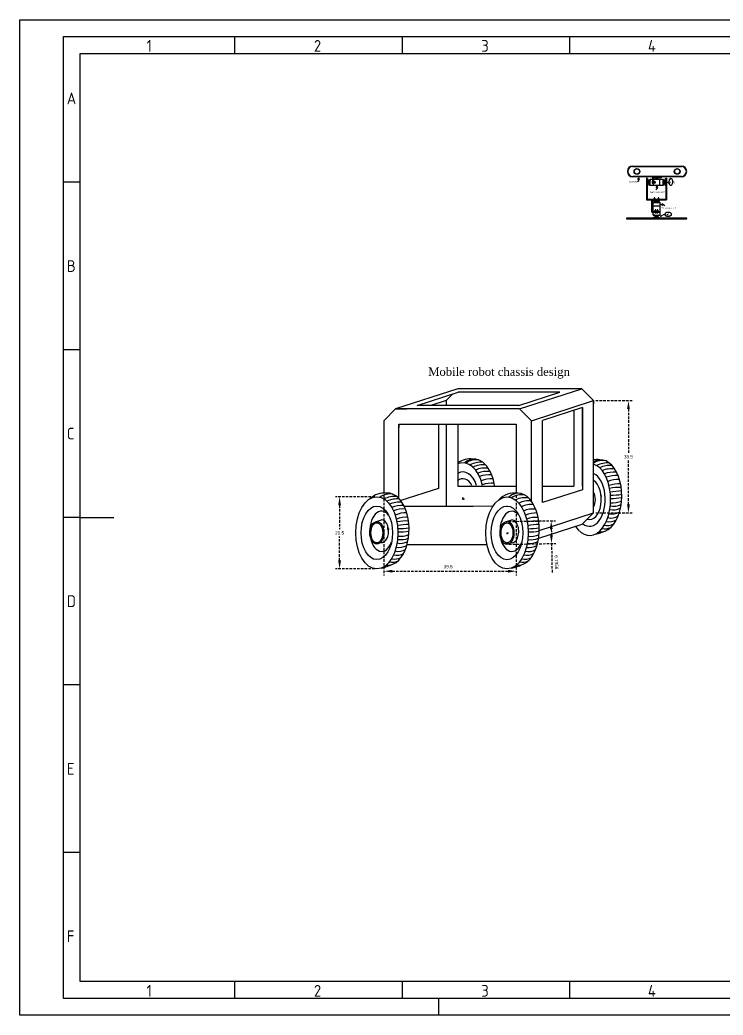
# Model space of a CAD drawing. Header units: millimetres. Extents: x 0 to 420, y 0 to 297.
# Drawn here: x 0 to 209.8, y 0 to 297 of the extents above; entities that cross this region are included whole.
import ezdxf

# ---------------------------------------------------------------- set-up
doc = ezdxf.new("R2010")
doc.units = ezdxf.units.MM
doc.header["$LTSCALE"] = 6
doc.linetypes.add('DASHED', pattern=[0.75, 0.5, -0.25])
doc.linetypes.add('HIDDEN2', pattern=[0.1875, 0.125, -0.0625])
doc.layers.add('035', color=5, linetype='Continuous')
doc.layers.add('07', color=7, linetype='Continuous')
doc.styles.add('ISO Proportional', font='isocp.shx')
doc.styles.add('WD', font='romans.shx')
doc.dimstyles.get("Standard").update_dxf_attribs({"dimtxt": 0.18, "dimasz": 0.18, "dimexe": 0.18, "dimexo": 0.0625, "dimgap": 0.09, "dimtad": 0, "dimtih": 1, "dimtoh": 1, "dimzin": 0, "dimdsep": 46, "dimtxsty": 'WD', "dimcen": 0.09, "dimadec": 0, "dimazin": 0, "dimtfac": 1, "dimtofl": 0, "dimtmove": 2, "dimatfit": 3, "dimfxl": 1, "dimtolj": 1, "dimtzin": 0, "dimarcsym": 0})
pattern_1 = [(0, (0, 0), (0, 6.985), [5.08, -1.905]), (90, (0, 0), (-6.985, 4e-16), [5.08, -1.905])]

# ---------------------------------------------------------------- blocks, each defined once
blk = doc.blocks.new('IEC_border_a3')
at = {"layer": '035'}
for p, q in [((64, 292), (64, 287)), ((114, 292), (114, 287)), ((164, 292), (164, 287)), ((17.97, 248.58), (12.98, 248.58)), ((17.98, 198.54), (13, 198.54)), ((17.98, 148.54), (13, 148.54)), ((17.98, 98.54), (13, 98.54)), ((18, 48.5), (13.02, 48.5)), ((64, 10), (64, 5)), ((114, 10), (114, 5)), ((164, 10), (164, 5)), ((125, 0), (125, 5))]:
    blk.add_line(p, q, dxfattribs=at)
for points in [[(0, 297), (420, 297), (420, 0), (0, 0)], [(18, 287), (410, 287), (410, 10), (18, 10)]]:
    blk.add_lwpolyline(points, close=True, dxfattribs=at)
at = {"layer": '07'}
blk.add_line((18, 148.5), (28, 148.5), dxfattribs=at)
blk.add_lwpolyline([(13, 292), (415, 292), (415, 5), (13, 5)], close=True, dxfattribs=at)
at = {"layer": '035', "style": 'ISO Proportional'}
for s, p in [('1', (37.81, 287.5)), ('2', (87.73, 287.5)), ('3', (137.68, 287.5)), ('4', (187.38, 287.5)), ('A', (13.98, 271.83)), ('B', (14, 221.79)), ('C', (14, 171.79)), ('D', (14, 121.79)), ('E', (14.02, 71.75)), ('F', (14.02, 21.75)), ('1', (37.81, 5.5)), ('2', (87.73, 5.5)), ('3', (137.68, 5.5)), ('4', (187.38, 5.5))]:
    blk.add_text(s, height=3.5, dxfattribs=at).set_placement(p)
blk = doc.blocks.new('*D11')
at = {"color": 0, "linetype": 'HIDDEN2', "lineweight": -2, "transparency": 16777216}
for p, q in [((108.6, 155.16), (108.6, 131.22)), ((148.1, 155.13), (148.1, 131.22)), ((111.1, 132.47), (145.6, 132.47))]:
    blk.add_line(p, q, dxfattribs=at)
at = {"color": 0, "linetype": 'HIDDEN2', "transparency": 16777216}
for points in [[(111.1, 132.88), (111.1, 132.05), (108.6, 132.47)], [(145.6, 132.88), (145.6, 132.05), (148.1, 132.47)]]:
    blk.add_solid(points, dxfattribs=at)
at = {"layer": 'Defpoints', "color": 0, "linetype": 'HIDDEN2', "transparency": 16777216}
for p in [(108.6, 155.79), (148.1, 155.76), (148.1, 132.47)]:
    blk.add_point(p, dxfattribs=at)
at = {"color": 0, "linetype": 'HIDDEN2', "transparency": 16777216, "insert": (127.79, 134.68), "char_height": 2.5, "attachment_point": 5}
blk.add_mtext('\\A1;{\\H0.4x;\\P39.5}', dxfattribs=at)
blk = doc.blocks.new('*D12')
at = {"color": 0, "linetype": 'HIDDEN2', "lineweight": -2, "transparency": 16777216}
for p, q in [((105.86, 154.67), (94.13, 154.67)), ((95.38, 152.17), (95.38, 145.05)), ((95.38, 135.67), (95.38, 142.8)), ((105.86, 133.17), (94.13, 133.17))]:
    blk.add_line(p, q, dxfattribs=at)
at = {"color": 0, "linetype": 'HIDDEN2', "transparency": 16777216}
for points in [[(94.96, 152.17), (95.8, 152.17), (95.38, 154.67)], [(94.96, 135.67), (95.8, 135.67), (95.38, 133.17)]]:
    blk.add_solid(points, dxfattribs=at)
at = {"layer": 'Defpoints', "color": 0, "linetype": 'HIDDEN2', "transparency": 16777216}
for p in [(106.49, 154.67), (95.38, 133.17), (106.49, 133.17)]:
    blk.add_point(p, dxfattribs=at)
at = {"color": 0, "linetype": 'HIDDEN2', "transparency": 16777216, "insert": (95.38, 143.92), "char_height": 2.5, "attachment_point": 5}
blk.add_mtext('\\A1;{\\H0.4x;21.5}', dxfattribs=at)
blk = doc.blocks.new('*D13')
at = {"color": 0, "linetype": 'HIDDEN2', "lineweight": -2, "transparency": 16777216}
for p, q in [((171.81, 183.38), (182.81, 183.38)), ((181.56, 180.88), (181.56, 167.75)), ((181.56, 152.38), (181.56, 165.5)), ((171.81, 149.88), (182.81, 149.88))]:
    blk.add_line(p, q, dxfattribs=at)
at = {"color": 0, "linetype": 'HIDDEN2', "transparency": 16777216}
for points in [[(181.15, 180.88), (181.98, 180.88), (181.56, 183.38)], [(181.15, 152.38), (181.98, 152.38), (181.56, 149.88)]]:
    blk.add_solid(points, dxfattribs=at)
at = {"layer": 'Defpoints', "color": 0, "linetype": 'HIDDEN2', "transparency": 16777216}
for p in [(171.18, 183.38), (181.56, 183.38), (171.18, 149.88)]:
    blk.add_point(p, dxfattribs=at)
at = {"color": 0, "linetype": 'HIDDEN2', "transparency": 16777216, "insert": (181.56, 166.63), "char_height": 2.5, "attachment_point": 5}
blk.add_mtext('\\A1;{\\H0.4x;33.5}', dxfattribs=at)
blk = doc.blocks.new('*D14')
at = {"color": 0, "linetype": 'HIDDEN2', "lineweight": -2, "transparency": 16777216}
for p, q in [((145.83, 147.31), (159.75, 147.54)), ((158.55, 145.02), (158.58, 143.22)), ((145.95, 140.51), (159.87, 140.75)), ((158.62, 140.73), (158.77, 131.98))]:
    blk.add_line(p, q, dxfattribs=at)
at = {"color": 0, "linetype": 'HIDDEN2', "transparency": 16777216}
for points in [[(158.96, 145.03), (158.13, 145.01), (158.5, 147.52)], [(158.99, 143.23), (158.16, 143.22), (158.62, 140.73)]]:
    blk.add_solid(points, dxfattribs=at)
at = {"layer": 'Defpoints', "color": 0, "linetype": 'HIDDEN2', "transparency": 16777216}
for p in [(145.21, 147.3), (145.32, 140.5), (158.62, 140.73)]:
    blk.add_point(p, dxfattribs=at)
at = {"color": 0, "linetype": 'HIDDEN2', "transparency": 16777216, "insert": (160.92, 135.14), "char_height": 2.5, "attachment_point": 5, "rotation": 270.964}
blk.add_mtext('\\A1;{\\H0.4x;\\P6.7958}', dxfattribs=at)

msp = doc.modelspace()

# ---------------------------------------------------------------- hatches: boundary and pattern name
h = msp.add_hatch()
h.set_pattern_fill('ANGLE', color=256)
h.set_pattern_definition(pattern_1)
h.paths.add_polyline_path([(184.63457, 249.8281), (184.38457, 249.3281), (184.63457, 249.3281), (184.88457, 249.3281)])
h.paths.add_polyline_path([(190.10973, 247.40146), (189.85973, 246.90146), (190.10973, 246.90146), (190.35973, 246.90146)])
h.paths.add_polyline_path([(191.84018, 242.09063), (191.34018, 241.84063), (191.84018, 241.59063), (191.84018, 241.84063)])
at = {"true_color": 0x293189}
h = msp.add_hatch(dxfattribs=at)
h.set_pattern_fill('ANGLE', color=177)
h.set_pattern_definition(pattern_1)
h.paths.add_polyline_path([(193.86898, 249.44632), (193.701, 249.37621), (193.79021, 249.33103), (193.87942, 249.28584)])
h.paths.add_polyline_path([(194.89922, 248.63366), (194.79922, 248.63357), (194.69922, 248.63357), (194.78939, 248.46089)])
h.paths.add_polyline_path([(193.67056, 248.24209), (193.63225, 248.03493), (193.7261, 248.06946), (193.81845, 248.10781)])
at = {"true_color": 0x22346e}
h = msp.add_hatch(dxfattribs=at)
h.set_pattern_fill('ANGLE', color=159)
h.set_pattern_definition([(0, (-0.782, -9.66), (0, 6.985), [5.08, -1.905]), (90, (-0.782, -9.66), (-6.985, 4e-16), [5.08, -1.905])])
h.paths.add_polyline_path([(192.77741, 238.64129), (192.61694, 238.63085), (192.68704, 238.46287), (192.73223, 238.55208)])
h.paths.add_polyline_path([(193.60237, 239.55126), (193.4296, 239.66108), (193.42969, 239.56108), (193.42969, 239.46108)])
h.paths.add_polyline_path([(193.82117, 238.43242), (194.02833, 238.39411), (193.9938, 238.48796), (193.95545, 238.58032)])

# ---------------------------------------------------------------- linework, layer by layer
for p, q in [((182.84428, 253.38383), (197.34428, 253.38383)), ((182.84428, 253.28383), (197.34428, 253.28383)), ((197.34428, 250.28383), (182.84428, 250.28383)), ((197.34428, 250.18383), (182.84428, 250.18383)), ((184.38457, 249.3281), (184.63457, 249.8281)), ((184.88457, 249.3281), (184.63457, 249.8281)), ((187.13428, 249.78253), (186.91428, 249.78253)), ((186.91428, 249.78253), (186.91428, 246.11253)), ((187.13428, 248.53253), (187.13428, 249.78253)), ((187.13428, 249.53253), (187.33428, 249.53253)), ((187.13428, 249.53253), (187.13428, 247.53253)), ((187.13428, 249.53253), (187.13428, 247.53253)), ((187.33428, 249.53253), (187.33428, 248.98253)), ((188.00428, 249.48253), (188.84428, 249.48253)), ((188.00428, 249.05753), (188.00428, 249.48253)), ((188.00428, 249.48253), (188.00428, 249.05753)), ((188.84428, 248.27746), (188.84428, 250.09522)), ((188.84428, 250.09522), (191.34428, 250.09522)), ((191.04428, 249.89522), (189.04428, 249.89522)), ((189.04428, 249.89522), (189.04428, 249.48253)), ((189.04428, 247.58253), (189.04428, 249.48253)), ((189.04428, 249.48253), (189.04428, 248.09522)), ((189.04428, 249.48253), (191.79428, 249.48253)), ((189.7567, 249.84522), (189.7567, 249.74522)), ((190.3067, 249.89522), (189.8067, 249.89522)), ((189.8067, 249.69522), (190.0567, 249.69522)), ((190.0567, 249.69522), (190.3067, 249.69522)), ((190.3567, 249.74522), (190.3567, 249.84522)), ((190.84428, 249.48253), (190.84428, 247.58253)), ((191.34428, 249.89522), (191.04428, 249.89522)), ((191.34428, 250.09522), (191.34428, 249.89522)), ((191.94428, 249.33253), (191.79428, 249.48253)), ((191.79428, 249.48253), (191.79428, 247.58253)), ((192.55428, 248.98253), (192.55428, 249.53253)), ((192.55428, 249.53253), (192.75428, 249.53253)), ((192.75428, 249.53253), (192.75428, 249.78253)), ((192.75428, 249.78253), (192.95428, 249.78253)), ((192.75428, 247.53253), (192.75428, 249.53253)), ((192.75428, 247.53253), (192.75428, 249.53253)), ((192.95428, 249.78253), (192.95428, 246.11253)), ((184.28101, 248.74245), (184.63457, 249.09601)), ((184.63457, 249.3281), (184.38457, 249.3281)), ((184.63457, 249.09601), (184.63457, 249.3281)), ((184.63457, 249.3281), (184.88457, 249.3281)), ((186.91428, 248.53253), (186.91428, 243.33253)), ((187.13428, 248.53253), (187.13428, 243.53253)), ((187.33428, 247.53253), (187.13428, 247.53253)), ((187.13428, 247.53253), (187.13428, 246.26253)), ((187.58428, 248.98253), (187.33428, 248.98253)), ((187.33428, 248.08253), (187.58428, 248.08253)), ((187.33428, 248.08253), (187.33428, 247.53253)), ((187.35928, 248.28253), (187.35928, 248.78253)), ((187.35928, 248.78253), (187.77428, 248.78253)), ((187.77428, 248.28253), (187.35928, 248.28253)), ((187.58428, 248.08253), (187.58428, 248.98253)), ((187.77428, 249.16253), (187.77428, 247.90253)), ((187.77428, 249.16253), (187.94428, 249.16253)), ((187.77428, 248.78253), (187.77428, 248.28253)), ((187.77428, 247.90253), (187.94428, 247.90253)), ((187.94428, 249.16253), (187.94428, 247.90253)), ((187.94428, 247.58253), (187.94428, 249.05753)), ((187.94428, 249.05753), (188.00428, 249.05753)), ((191.94428, 247.58253), (187.94428, 247.58253)), ((188.64428, 248.77746), (188.64428, 248.27746)), ((188.79428, 248.82746), (188.69428, 248.82746)), ((188.69428, 248.22746), (188.79428, 248.22746)), ((188.84428, 248.52746), (188.84428, 248.77746)), ((188.84428, 248.09522), (188.84428, 248.38548)), ((189.04428, 248.09522), (188.84428, 248.09522)), ((189.04428, 248.82746), (189.14428, 248.82746)), ((189.19428, 248.62746), (189.04428, 248.62746)), ((189.19428, 248.42746), (189.04428, 248.42746)), ((189.04428, 248.22746), (189.14428, 248.22746)), ((189.19428, 248.77746), (189.19428, 248.27746)), ((189.19428, 248.69253), (189.49428, 248.69253)), ((189.49333, 248.36381), (189.19428, 248.36381)), ((189.2239, 248.36381), (189.24228, 248.69253)), ((189.27779, 248.36381), (189.29628, 248.69253)), ((189.33168, 248.36381), (189.35028, 248.69253)), ((189.38556, 248.36381), (189.40428, 248.69253)), ((189.43945, 248.36381), (189.45828, 248.69253)), ((189.49428, 248.69253), (189.49333, 248.52381)), ((189.49333, 248.52381), (189.49392, 248.62848)), ((189.49333, 248.52381), (189.49333, 248.36381)), ((189.75618, 246.31581), (190.10973, 246.66936)), ((189.85973, 246.90146), (190.10973, 247.40146)), ((190.10973, 246.90146), (189.85973, 246.90146)), ((190.35973, 246.90146), (190.10973, 247.40146)), ((190.10973, 246.66936), (190.10973, 246.90146)), ((190.10973, 246.90146), (190.35973, 246.90146)), ((191.94428, 249.33253), (191.94428, 249.16253)), ((192.11428, 249.16253), (191.94428, 249.16253)), ((191.94428, 247.90253), (191.94428, 247.58253)), ((192.11428, 247.90253), (191.94428, 247.90253)), ((192.11428, 247.90253), (192.11428, 249.16253)), ((192.11428, 248.28253), (192.11428, 248.78253)), ((192.11428, 248.78253), (192.52928, 248.78253)), ((192.52928, 248.28253), (192.11428, 248.28253)), ((192.30428, 248.98253), (192.30428, 248.08253)), ((192.55428, 248.98253), (192.30428, 248.98253)), ((192.30428, 248.08253), (192.55428, 248.08253)), ((192.52928, 248.78253), (192.52928, 248.28253)), ((192.55428, 247.53253), (192.55428, 248.08253)), ((192.75428, 247.53253), (192.55428, 247.53253)), ((192.75428, 248.53253), (192.75428, 243.53253)), ((192.75428, 247.53253), (192.75428, 246.26253)), ((192.95428, 248.53253), (192.95428, 243.33253)), ((189.13428, 243.58253), (189.13428, 243.60253)), ((189.18428, 243.65253), (189.48428, 243.65253)), ((189.43428, 243.93253), (189.23428, 243.93253)), ((189.23428, 243.93253), (189.23428, 243.65253)), ((189.43428, 243.65253), (189.43428, 243.93253)), ((189.53428, 243.60253), (189.53428, 243.58253)), ((190.33428, 243.58253), (190.33428, 243.60253)), ((190.38428, 243.65253), (190.68428, 243.65253)), ((190.63428, 243.93253), (190.43428, 243.93253)), ((190.43428, 243.93253), (190.43428, 243.65253)), ((190.63428, 243.65253), (190.63428, 243.93253)), ((190.73428, 243.60253), (190.73428, 243.58253)), ((192.95428, 246.11253), (192.95428, 246.26253)), ((186.91428, 243.33253), (192.95428, 243.33253)), ((187.13428, 243.53253), (192.75428, 243.53253)), ((188.53428, 239.73253), (188.53428, 243.28253)), ((190.93428, 243.33253), (188.58428, 243.33253)), ((188.73428, 239.73253), (188.73428, 243.13253)), ((188.73428, 243.13253), (190.93428, 243.13253)), ((189.13428, 242.63253), (188.98428, 242.48253)), ((188.98428, 239.73253), (188.98428, 242.48253)), ((188.98428, 242.48253), (190.88428, 242.48253)), ((188.98428, 241.53253), (190.88428, 241.53253)), ((189.13428, 243.06253), (189.13428, 243.08253)), ((189.13428, 242.63253), (189.30428, 242.63253)), ((189.33428, 243.53253), (189.18428, 243.53253)), ((189.18428, 243.53253), (189.48428, 243.53253)), ((189.18428, 243.13253), (189.48428, 243.13253)), ((189.33428, 243.01253), (189.18428, 243.01253)), ((190.56428, 242.80253), (189.30428, 242.80253)), ((189.30428, 242.80253), (189.30428, 242.63253)), ((189.33428, 243.13253), (189.43428, 243.13253)), ((189.93428, 243.13253), (189.33428, 243.13253)), ((189.48428, 243.01253), (189.33428, 243.01253)), ((189.53428, 243.08253), (189.53428, 243.06253)), ((190.18428, 242.80253), (189.68428, 242.80253)), ((189.93428, 243.33253), (189.93428, 242.96094)), ((189.93428, 242.80253), (189.93428, 243.33253)), ((189.93428, 243.13253), (190.53428, 243.13253)), ((190.33428, 243.06253), (190.33428, 243.08253)), ((190.53428, 243.53253), (190.38428, 243.53253)), ((190.38428, 243.53253), (190.68428, 243.53253)), ((190.38428, 243.13253), (190.68428, 243.13253)), ((190.53428, 243.01253), (190.38428, 243.01253)), ((190.53428, 243.13253), (190.63428, 243.13253)), ((190.68428, 243.01253), (190.53428, 243.01253)), ((190.56428, 242.80253), (190.56428, 242.63253)), ((190.56428, 242.63253), (190.88428, 242.63253)), ((190.73428, 243.08253), (190.73428, 243.06253)), ((190.88428, 242.63253), (190.88428, 238.63253)), ((190.93428, 243.13253), (190.93428, 243.33253)), ((191.84018, 242.09063), (191.34018, 241.84063)), ((191.84018, 241.59063), (191.34018, 241.84063)), ((191.84018, 241.84063), (191.84018, 242.09063)), ((192.07228, 241.84063), (191.84018, 241.84063)), ((191.84018, 241.84063), (191.84018, 241.59063)), ((192.42583, 241.48708), (192.07228, 241.84063)), ((189.93428, 237.82253), (180.93428, 237.82253)), ((180.93428, 237.82253), (180.93428, 237.62253)), ((180.93428, 237.62253), (198.93428, 237.62253)), ((188.53428, 239.73253), (188.53428, 239.53253)), ((190.88428, 239.53253), (188.53428, 239.53253)), ((188.98428, 239.73253), (188.73428, 239.73253)), ((188.93428, 237.82253), (188.93428, 238.02253)), ((188.93428, 238.02253), (189.48428, 238.02253)), ((188.93428, 237.82253), (190.93428, 237.82253)), ((188.93428, 237.82253), (190.93428, 237.82253)), ((188.98428, 239.73253), (188.98428, 239.7826)), ((190.88428, 239.73253), (188.98428, 239.73253)), ((188.98428, 239.73253), (190.3716, 239.73253)), ((190.88428, 239.73253), (188.98428, 239.73253)), ((188.98428, 239.73253), (189.23428, 239.73253)), ((188.98428, 238.69253), (188.98428, 239.53253)), ((189.40928, 238.69253), (188.98428, 238.69253)), ((188.98428, 238.69253), (189.40928, 238.69253)), ((190.63428, 239.93253), (189.23428, 239.93253)), ((189.23428, 239.73253), (189.23428, 239.93253)), ((189.30428, 238.46253), (189.30428, 238.63253)), ((189.30428, 238.63253), (190.56428, 238.63253)), ((189.30428, 238.46253), (190.56428, 238.46253)), ((189.40928, 238.63253), (189.40928, 238.69253)), ((190.88428, 238.63253), (189.40928, 238.63253)), ((189.41762, 240.00253), (189.41762, 239.98253)), ((189.41762, 239.46253), (189.41762, 239.48253)), ((189.61762, 240.05253), (189.46762, 240.05253)), ((189.46762, 239.93253), (189.76762, 239.93253)), ((189.46762, 239.53253), (189.76762, 239.53253)), ((189.61762, 239.41253), (189.46762, 239.41253)), ((190.38428, 238.27253), (189.48428, 238.27253)), ((189.48428, 238.27253), (189.48428, 238.02253)), ((189.71762, 240.33253), (189.51762, 240.33253)), ((189.51762, 240.33253), (189.51762, 240.05253)), ((189.76762, 240.05253), (189.61762, 240.05253)), ((189.61762, 239.93253), (189.81762, 239.93253)), ((189.61762, 239.53253), (189.71762, 239.53253)), ((189.76762, 239.41253), (189.61762, 239.41253)), ((189.68428, 238.46253), (190.18428, 238.46253)), ((189.68428, 238.04753), (189.68428, 238.46253)), ((190.18428, 238.04753), (189.68428, 238.04753)), ((189.71762, 240.05253), (189.71762, 240.33253)), ((189.81762, 239.98253), (189.81762, 240.00253)), ((189.81762, 239.48253), (189.81762, 239.46253)), ((198.93428, 237.82253), (189.93428, 237.82253)), ((190.05095, 239.98253), (190.05095, 240.00253)), ((190.25095, 239.93253), (190.05095, 239.93253)), ((190.05095, 239.46253), (190.05095, 239.48253)), ((190.10095, 240.05253), (190.40095, 240.05253)), ((190.10095, 239.93253), (190.40095, 239.93253)), ((190.10095, 239.53253), (190.40095, 239.53253)), ((190.25095, 239.41253), (190.10095, 239.41253)), ((190.35095, 240.33253), (190.15095, 240.33253)), ((190.15095, 240.33253), (190.15095, 240.05253)), ((190.18428, 238.46253), (190.18428, 238.04753)), ((190.25095, 239.53253), (190.35095, 239.53253)), ((190.40095, 239.41253), (190.25095, 239.41253)), ((190.35095, 240.05253), (190.35095, 240.33253)), ((190.38428, 238.02253), (190.38428, 238.27253)), ((190.38428, 238.02253), (190.93428, 238.02253)), ((190.45095, 240.00253), (190.45095, 239.98253)), ((190.45095, 239.48253), (190.45095, 239.46253)), ((190.56428, 238.46253), (190.56428, 238.63253)), ((190.63428, 239.73253), (190.63428, 239.93253)), ((190.88428, 239.73253), (190.63428, 239.73253)), ((190.88428, 239.73253), (190.88428, 239.53253)), ((190.93428, 238.02253), (190.93428, 237.82253)), ((198.93428, 237.62253), (198.93428, 237.82253)), ((130.68009, 186.87597), (112.10215, 180.89761)), ((118.47983, 181.89761), (130.72399, 185.87597)), ((129.17766, 185.37354), (127.18009, 183.37597)), ((167.68009, 186.87597), (130.68009, 186.87597)), ((161.12399, 185.87597), (130.72399, 185.87597)), ((148.87983, 181.89761), (161.12399, 185.87597)), ((149.10215, 180.89761), (167.68009, 186.87597)), ((171.18009, 183.37597), (167.68009, 186.87597)), ((148.87983, 181.89761), (118.47983, 181.89761)), ((127.18009, 183.37597), (122.58603, 181.89761)), ((152.60215, 177.39761), (171.18009, 183.37597)), ((167.86143, 181.30803), (155.87603, 177.45114)), ((167.85941, 181.30738), (167.8514, 156.8048)), ((167.85184, 157.87597), (167.86143, 181.30803)), ((171.18009, 183.37597), (171.18009, 182.37597)), ((171.18009, 149.87597), (171.18009, 183.37597)), ((112.10215, 180.89761), (108.60215, 177.39761)), ((112.10215, 180.89761), (115.40215, 180.89761)), ((149.10215, 180.89761), (112.10215, 180.89761)), ((149.10215, 180.89761), (145.80215, 180.89761)), ((149.10215, 180.89761), (148.10215, 180.89761)), ((152.60215, 177.39761), (149.10215, 180.89761)), ((165.31047, 180.48713), (165.31047, 157.87597)), ((108.60215, 177.39761), (108.60215, 176.39761)), ((108.60215, 177.39761), (108.60215, 155.78992)), ((113.10215, 176.39761), (148.10215, 176.39761)), ((113.10215, 154.17944), (113.10215, 176.39761)), ((113.10215, 176.39761), (113.10215, 175.39761)), ((124.91369, 176.39761), (124.91369, 157.14665)), ((130.68009, 176.39761), (130.68009, 157.87597)), ((148.10215, 176.39761), (148.10215, 155.75988)), ((152.60215, 153.3592), (152.60215, 177.39761)), ((155.93085, 152.97917), (155.87603, 177.45114)), ((137.78318, 164.99263), (137.78318, 164.98882)), ((175.54041, 164.77624), (175.54041, 164.77243)), ((127.18009, 157.87597), (127.18009, 151.89761)), ((130.68009, 157.87597), (148.10215, 157.87597)), ((155.91988, 157.87597), (165.31047, 157.87597)), ((167.85184, 157.87597), (167.85175, 157.87597)), ((167.85175, 157.87597), (167.85184, 157.87597)), ((171.18009, 149.87597), (171.18009, 157.87597)), ((112.10215, 154.79609), (112.10215, 154.79227)), ((124.91369, 157.14665), (113.66039, 153.52535)), ((167.8514, 156.8048), (155.93087, 152.96879)), ((167.8514, 156.8048), (167.8514, 156.81019)), ((173.25477, 154.98524), (173.63234, 154.98524)), ((114.65413, 151.89761), (135.24161, 151.89761)), ((132.18913, 154.08993), (132.02548, 154.08993)), ((132.18913, 154.08993), (132.18913, 154.42747)), ((132.18913, 154.42747), (132.18913, 154.08993)), ((132.18913, 154.08993), (132.64703, 154.08993)), ((132.18913, 154.08993), (132.18913, 153.76874)), ((135.24161, 151.89761), (141.13279, 151.93419)), ((145.1472, 151.89594), (145.4971, 151.89594)), ((154.95178, 144.65372), (171.18009, 149.87597)), ((167.68009, 146.37597), (171.18009, 149.87597)), ((106.37348, 147.31837), (107.91439, 147.78704)), ((109.81651, 145.00508), (109.81651, 145.64092)), ((145.20782, 147.29633), (146.74874, 147.76501)), ((167.68009, 146.37597), (154.72432, 142.20682)), ((109.81651, 145.00508), (109.55852, 145.00508)), ((109.81651, 145.00508), (110.19408, 145.00508)), ((109.81651, 145.00508), (109.81651, 144.69255)), ((145.32215, 143.90148), (145.32215, 143.51547)), ((145.32215, 143.90148), (145.34302, 143.90148)), ((145.49048, 143.90148), (145.73114, 143.90148)), ((173.25477, 144.23524), (172.24415, 143.90687)), ((133.49675, 140.39761), (139.36252, 140.39761)), ((109.81651, 134.25508), (108.80589, 133.92671)), ((148.65085, 134.23304), (147.64023, 133.90467))]:
    msp.add_line(p, q)
at = {"color": 177, "linetype": 'HIDDEN2', "true_color": 0x293189}
msp.add_line((192.95428, 248.53253), (194.23148, 248.53253), dxfattribs=at)
at = {"color": 177, "true_color": 0x293189}
for p, q in [((193.63225, 248.03493), (193.67056, 248.24209)), ((193.7261, 248.06946), (193.63225, 248.03493)), ((193.81845, 248.10781), (193.67056, 248.24209)), ((193.701, 249.37621), (193.86898, 249.44632)), ((193.79021, 249.33103), (193.701, 249.37621)), ((193.7261, 248.06946), (193.81845, 248.10781)), ((193.79021, 249.33103), (193.87942, 249.28584)), ((193.86898, 249.44632), (193.87942, 249.28584)), ((194.79922, 248.63357), (194.69922, 248.63357)), ((194.69922, 248.63357), (194.79022, 248.45929)), ((194.79038, 248.46245), (194.79022, 248.45929)), ((194.89922, 248.63366), (194.79058, 248.46276)), ((194.79922, 248.63357), (194.89922, 248.63366))]:
    msp.add_line(p, q, dxfattribs=at)
at = {"color": 159, "linetype": 'HIDDEN2', "true_color": 0x22346e}
for p, q in [((191.11597, 238.29704), (191.88721, 238.95451)), ((191.88721, 238.95451), (193.4485, 238.95451))]:
    msp.add_line(p, q, dxfattribs=at)
at = {"color": 159, "true_color": 0x22346e}
for p, q in [((192.61694, 238.63085), (192.77741, 238.64129)), ((192.68704, 238.46287), (192.61694, 238.63085)), ((192.73223, 238.55208), (192.68704, 238.46287)), ((192.73223, 238.55208), (192.77741, 238.64129)), ((193.42969, 239.56108), (193.4296, 239.66108)), ((193.4296, 239.66108), (193.6005, 239.55244)), ((193.42969, 239.56108), (193.42969, 239.46108)), ((193.42969, 239.46108), (193.60396, 239.55209)), ((193.60081, 239.55225), (193.60396, 239.55209)), ((193.95545, 238.58032), (193.82117, 238.43242)), ((194.02833, 238.39411), (193.82117, 238.43242)), ((193.9938, 238.48796), (193.95545, 238.58032)), ((193.9938, 238.48796), (194.02833, 238.39411))]:
    msp.add_line(p, q, dxfattribs=at)
for points in [[(127.18009, 183.37597), (127.18009, 181.89761)], [(127.18009, 176.39761), (127.18009, 157.87597)], [(134.28318, 164.24737), (134.28318, 164.1984)], [(172.04041, 164.03098), (172.04041, 163.98202)], [(108.60215, 154.05082), (108.60215, 154.00186)], [(115.44318, 140.39761), (133.49675, 140.39761)]]:
    msp.add_lwpolyline(points)
for centre, radius in [((184.09428, 251.78383), 0.85), ((184.09428, 251.78383), 0.787), ((196.09428, 251.78383), 0.85), ((196.09428, 251.78383), 0.787)]:
    msp.add_circle(centre, radius)
for centre, radius, start, end in [((182.84428, 251.78383), 1.6, 90, 270), ((182.84428, 251.78383), 1.5, 90, 270), ((197.34428, 251.78383), 1.6, 270, 90), ((197.34428, 251.78383), 1.5, 270, 90), ((189.8067, 249.84522), 0.05, 90, 180), ((189.8067, 249.74522), 0.05, 180, 270), ((190.3067, 249.84522), 0.05, 0, 90), ((190.3067, 249.74522), 0.05, 270, 0), ((188.69428, 248.77746), 0.05, 90, 180), ((188.69428, 248.27746), 0.05, 180, 270), ((188.79428, 248.77746), 0.05, 0, 90), ((188.79428, 248.27746), 0.05, 270, 0), ((189.14428, 248.77746), 0.05, 0, 90), ((189.14428, 248.27746), 0.05, 270, 0), ((189.18428, 243.60253), 0.05, 90, 180), ((189.18428, 243.58253), 0.05, 180, 270), ((189.48428, 243.60253), 0.05, 0, 90), ((189.48428, 243.58253), 0.05, 270, 0), ((190.38428, 243.60253), 0.05, 90, 180), ((190.38428, 243.58253), 0.05, 180, 270), ((190.68428, 243.60253), 0.05, 0, 90), ((190.68428, 243.58253), 0.05, 270, 0), ((188.58428, 243.28253), 0.05, 90, 180), ((189.18428, 243.08253), 0.05, 90, 180), ((189.18428, 243.06253), 0.05, 180, 270), ((189.48428, 243.08253), 0.05, 0, 90), ((189.48428, 243.06253), 0.05, 270, 0), ((190.38428, 243.08253), 0.05, 90, 180), ((190.38428, 243.06253), 0.05, 180, 270), ((190.68428, 243.08253), 0.05, 0, 90), ((190.68428, 243.06253), 0.05, 270, 0), ((189.46762, 240.00253), 0.05, 90, 180), ((189.46762, 239.98253), 0.05, 180, 270), ((189.46762, 239.48253), 0.05, 90, 180), ((189.46762, 239.46253), 0.05, 180, 270), ((189.76762, 240.00253), 0.05, 0, 90), ((189.76762, 239.98253), 0.05, 270, 0), ((189.76762, 239.48253), 0.05, 0, 90), ((189.76762, 239.46253), 0.05, 270, 0), ((190.10095, 240.00253), 0.05, 90, 180), ((190.10095, 239.98253), 0.05, 180, 270), ((190.10095, 239.48253), 0.05, 90, 180), ((190.10095, 239.46253), 0.05, 180, 270), ((190.40095, 240.00253), 0.05, 0, 90), ((190.40095, 239.98253), 0.05, 270, 0), ((190.40095, 239.48253), 0.05, 0, 90), ((190.40095, 239.46253), 0.05, 270, 0), ((134.3914, 159.72793), 6.25948, 82.7817119, 126.3638003), ((136.1056, 160.63624), 5.09523, 80.3939451, 126.126571), ((137.56708, 157.83593), 7.15996, 85.5396313, 116.9089608), ((138.22858, 157.10929), 7.12963, 84.3616778, 115.2507611), ((172.14864, 159.51154), 6.25948, 82.7817119, 98.9012651), ((173.86283, 160.41985), 5.09523, 80.3939451, 121.7706018), ((175.32431, 157.61955), 7.15996, 85.5396313, 116.9089608), ((175.98581, 156.8929), 7.12963, 84.3616778, 115.2507611), ((138.8942, 154.97807), 8.27222, 84.3931, 110.7916765), ((139.55979, 153.99302), 8.27222, 85.6064749, 110.7916765), ((140.08346, 152.98151), 8.27222, 85.6064749, 110.7916765), ((176.65143, 154.76168), 8.27222, 84.3931, 110.7916765), ((177.31702, 153.77663), 8.27222, 85.6064749, 110.7916765), ((177.8407, 152.76512), 8.27222, 85.6064749, 110.7916765), ((140.76478, 152.34805), 7.72851, 87.3443854, 113.7463627), ((140.79801, 150.72358), 8.028, 84.9219172, 110.4715499), ((178.52202, 152.13166), 7.72851, 87.3443854, 113.7463627), ((178.55524, 150.50719), 8.028, 84.9219172, 110.4715499), ((178.56635, 145.1683), 12.27196, 86.1310033, 102.3825975), ((108.71038, 149.53138), 6.25948, 82.7817119, 133.6455886), ((110.42457, 150.43969), 5.09523, 80.3939451, 126.126571), ((111.88605, 147.63939), 7.15996, 85.5396313, 116.9089608), ((147.63468, 149.08553), 6.6907, 83.195271, 134.4890655), ((149.7164, 149.92159), 5.37681, 81.0752073, 123.894949), ((183.42648, 107.04467), 49.5498, 94.544165, 98.4994739), ((176.16986, 176.96687), 21.80569, 270.0698226, 278.9264584), ((176.72747, 167.16986), 12.97531, 267.7917027, 282.5748533), ((112.54755, 146.91274), 7.12963, 84.3616778, 115.2507611), ((113.21317, 144.78152), 8.27222, 84.3931, 110.7916765), ((113.87876, 143.79647), 8.27222, 85.6064749, 110.7916765), ((150.54312, 148.51984), 5.87055, 77.1012346, 117.1925104), ((151.71325, 147.71774), 5.76488, 81.5836943, 119.191275), ((152.27264, 146.98846), 5.37454, 79.1165843, 118.9936834), ((177.12636, 157.39755), 5.53446, 259.5807859, 293.8501057), ((176.96024, 159.04639), 6.16715, 262.9548333, 294.2348719), ((114.40244, 142.78496), 8.27222, 85.6064749, 110.7916765), ((115.08375, 142.15151), 7.72851, 87.3443854, 113.7463627), ((115.11698, 140.52703), 8.028, 84.9219172, 110.4715499), ((153.23678, 142.76293), 8.27222, 85.6064749, 110.7916765), ((153.9181, 142.12947), 7.72851, 87.3443854, 113.7463627), ((153.95132, 140.505), 8.028, 84.9219172, 110.4715499), ((176.41302, 152.01613), 3.6756, 254.0074735, 304.2717429), ((176.25928, 156.09729), 6.54352, 265.312322, 293.506306), ((176.97351, 155.22013), 4.46284, 257.056253, 299.7212887), ((115.12808, 135.18814), 12.27196, 86.1310033, 102.3825975), ((119.98822, 97.06451), 49.5498, 94.544165, 98.4994739), ((153.96243, 135.1661), 12.27196, 86.1310033, 102.3825975), ((158.82256, 97.04247), 49.5498, 94.544165, 98.4994739), ((175.27797, 149.73656), 3.6756, 254.830809, 301.5949809), ((175.89922, 150.88543), 3.6756, 255.0323379, 304.2717429), ((112.7316, 166.98671), 21.80569, 270.0698226, 278.9264584), ((113.52198, 149.06623), 6.16715, 262.9548333, 294.2348719), ((113.28921, 157.1897), 12.97531, 267.7917027, 282.5748533), ((151.56594, 166.96467), 21.80569, 270.0698226, 278.9264584), ((152.35632, 149.04419), 6.16715, 262.9548333, 294.2348719), ((152.12355, 157.16766), 12.97531, 267.7917027, 282.5748533), ((167.92091, 159.42666), 16.36971, 281.8574737, 293.6884188), ((174.61744, 148.81556), 3.6756, 255.1599434, 296.5853519), ((112.82102, 146.11713), 6.54352, 265.0712055, 293.506306), ((113.53525, 145.23997), 4.46284, 257.056253, 299.7212887), ((113.68809, 147.41739), 5.53446, 259.5807859, 293.8501057), ((151.65536, 146.09509), 6.54352, 265.0712055, 293.506306), ((152.36959, 145.21794), 4.46284, 257.056253, 299.7212887), ((152.52244, 147.39536), 5.53446, 259.5807859, 293.8501057), ((111.83971, 139.7564), 3.6756, 254.830809, 301.5949809), ((112.46096, 140.90527), 3.6756, 253.5560128, 304.2717429), ((112.97476, 142.03597), 3.6756, 253.5560128, 304.2717429), ((151.2953, 140.88324), 3.6756, 253.5560128, 304.2717429), ((151.8091, 142.01393), 3.6756, 253.5560128, 304.2717429), ((104.48265, 149.4465), 16.36971, 281.8574737, 293.6884188), ((111.17918, 138.8354), 3.6756, 255.1599434, 296.5853519), ((143.31699, 149.42447), 16.36971, 281.8574737, 293.6884188), ((150.01352, 138.81336), 3.6756, 255.1599434, 296.5853519), ((150.67405, 139.73436), 3.6756, 254.830809, 301.5949809)]:
    msp.add_arc(centre, radius, start, end)
at = {"color": 177, "true_color": 0x293189}
for start_param, end_param in [(4.71238898, 6.905124712), (7.082130945, 8.256217153), (8.453334713, 10.823923018)]:
    msp.add_ellipse((194.21143, 248.63357), major_axis=(0, 1), ratio=0.587785252, start_param=start_param, end_param=end_param, dxfattribs=at)
at = {"color": 159, "true_color": 0x22346e}
for start_param, end_param in [(4.71238898, 6.905124712), (7.082130945, 8.256217153), (8.453334713, 10.823923018)]:
    msp.add_ellipse((193.42969, 238.9733), major_axis=(-1, 0), ratio=0.587785252, start_param=start_param, end_param=end_param, dxfattribs=at)
for centre, major_axis, ratio, start_param, end_param in [((173.27506, 154.96288), (0, 10.75), 0.586408328, 3.059008323, 6.621957659), ((132.18913, 154.08993), (0, 10.75), 0.586408328, 5.093896213, 6.524914493), ((135.51783, 155.17927), (0, 10.75), 0.586408328, 4.986806028, 6.744971855), ((169.94636, 153.87354), (0, 10.75), 0.586408328, 2.424380372, 6.086204665), ((132.18913, 154.08993), (0, 6), 0.588817817, 5.442661797, 6.75325085), ((132.18913, 154.08993), (0, 8), 0.587785252, 5.236339605, 6.609881674), ((169.94636, 153.87354), (0, 8), 0.587785252, 0.461344444, 0.461427142), ((169.94636, 153.87354), (0, 8), 0.587785252, 2.70109238, 6.017709685), ((169.94636, 153.87354), (0, 6), 0.588817817, 2.953003368, 5.926456469), ((109.81651, 145.00508), (0, 10.75), 0.586408328, 3.141592654, 6.333910462), ((148.65085, 144.98304), (0, 10.75), 0.586408328, 3.141592654, 6.743579034), ((169.94636, 153.86353), (0, 3), 0.58454887, 10.205119701, 11.786028874), ((107.91439, 144.38704), (0, 6), 0.588817817, 5.644951974, 10.437494605), ((146.74874, 144.36501), (0, 6), 0.588817817, 5.644951974, 10.437494605), ((107.91439, 144.38704), (0, 3.4), 0.611284292, 2.98019226, 6.283185307), ((146.74874, 144.36501), (0, 3.4), 0.611284292, 2.98019226, 6.283185307), ((173.27506, 154.96288), (0, 10.75), 0.586408328, 2.578290338, 2.585303248)]:
    msp.add_ellipse(centre, major_axis=major_axis, ratio=ratio, start_param=start_param, end_param=end_param)
for centre, major_axis, ratio in [((106.48781, 143.92352), (0, 10.75), 0.586408328), ((145.32215, 143.90148), (0, 10.75), 0.586408328), ((106.48781, 143.92352), (0, 8), 0.587785252), ((145.32215, 143.90148), (0, 8), 0.587785252), ((106.48781, 143.92352), (0, 3.4), 0.611284292), ((106.48781, 143.92352), (0, 3), 0.58454887), ((145.32215, 143.90148), (0, 3.4), 0.611284292), ((145.32215, 143.90148), (0, 3), 0.58454887)]:
    msp.add_ellipse(centre, major_axis=major_axis, ratio=ratio)
for p in [(189.19428, 248.62746), (189.19428, 248.42746), (189.20594, 248.36381), (189.20628, 248.69253), (189.2239, 248.36381), (189.22428, 248.69253), (189.24187, 248.36381), (189.24228, 248.69253), (189.25983, 248.36381), (189.26028, 248.69253), (189.27779, 248.36381), (189.27828, 248.69253), (189.29575, 248.36381), (189.29628, 248.69253), (189.31371, 248.36381), (189.31428, 248.69253), (189.33168, 248.36381), (189.33228, 248.69253), (189.34964, 248.36381), (189.35028, 248.69253), (189.3676, 248.36381), (189.36828, 248.69253), (189.38556, 248.36381), (189.38628, 248.69253), (189.40352, 248.36381), (189.40428, 248.69253), (189.42149, 248.36381), (189.42228, 248.69253), (189.43945, 248.36381), (189.44028, 248.69253), (189.45741, 248.36381), (189.45828, 248.69253), (189.47537, 248.36381), (189.47628, 248.69253), (189.33428, 243.53253), (189.33428, 243.01253), (190.53428, 243.53253), (190.53428, 243.01253), (189.61762, 239.93253), (189.61762, 239.41253), (190.25095, 239.93253), (190.25095, 239.41253)]:
    msp.add_point(p)

# ---------------------------------------------------------------- block references
msp.add_blockref('IEC_border_a3', (0, 0))

# ---------------------------------------------------------------- texts
at = {"char_height": 0.5, "attachment_point": 1}
for s, insert in [('{\\fTimes New Roman|b0|i0|c0|p18;Camera}', (181.6932, 249.0534)), ('{\\fTimes New Roman|b0|i0|c0|p18;Servo motor 2}', (187.95956, 245.88471)), ('{\\fTimes New Roman|b0|i0|c0|p18;Servo motor 1}', (191.42588, 241.15469))]:
    msp.add_mtext_dynamic_manual_height_columns(s, width=6.120266, gutter_width=12.5, heights=[0], dxfattribs=dict(at, insert=insert))
at = {"color": 159, "true_color": 0x22346e, "char_height": 0.5, "attachment_point": 1}
for s, insert in [('{\\fTimes New Roman|b0|i0|c0|p18;j}', (195.17311, 248.82252)), ('{\\fTimes New Roman|b0|i0|c0|p18;i}', (194.73599, 239.34375))]:
    msp.add_mtext_dynamic_manual_height_columns(s, width=6.120266, gutter_width=12.5, heights=[0], dxfattribs=dict(at, insert=insert))
at = {"linetype": 'DASHED', "insert": (121.82058, 193.27021), "char_height": 2.5, "attachment_point": 1}
msp.add_mtext_dynamic_manual_height_columns('{\\fTimes New Roman|b0|i0|c0|p18;Mobile robot chassis design}', width=64.0525461, gutter_width=12.5, heights=[0], dxfattribs=at)

# ---------------------------------------------------------------- dimensions: what is measured, and where the dimension line sits
at = {"color": 143, "linetype": 'HIDDEN2', "true_color": 0x7aafdf}
for base, p1, p2, picture, middle in [((181.5626, 183.37597), (171.18009, 149.87597), (171.18009, 183.37597), '*D13', (181.5626, 166.62597)), ((95.38036, 133.17352), (106.48781, 154.67352), (106.48781, 133.17352), '*D12', (95.38036, 143.92352))]:
    dim = msp.add_linear_dim(base=base, p1=p1, p2=p2, angle=90, text='{\\H0.4x;<>}', dimstyle='Standard', override={"dimtxt": 2.5, "dimasz": 2.5, "dimexe": 1.25, "dimexo": 0.625, "dimgap": 0.625, "dimtad": 1, "dimtoh": 0, "dimdec": 4, "dimzin": 8, "dimlunit": 6, "dimtxsty": 'Standard', "dimcen": 2.5, "dimtdec": 4, "dimtofl": 1, "dimtmove": 0, "dimtvp": 1}, dxfattribs=at)
    dim.commit()
    dim.dimension.update_dxf_attribs({"geometry": picture, "text_midpoint": middle})
dim = msp.add_linear_dim(base=(148.10215, 132.46736), p1=(108.60215, 155.78992), p2=(148.10215, 155.75988), text='{\\H0.4x;\\P<>}', dimstyle='Standard', override={"dimtxt": 2.5, "dimasz": 2.5, "dimexe": 1.25, "dimexo": 0.625, "dimgap": 0.625, "dimtad": 1, "dimtoh": 0, "dimdec": 4, "dimzin": 8, "dimlunit": 6, "dimtxsty": 'Standard', "dimcen": 2.5, "dimtdec": 4, "dimtofl": 1, "dimtmove": 0, "dimtvp": 1}, dxfattribs=at)
dim.commit()
dim.dimension.update_dxf_attribs({"geometry": '*D11', "text_midpoint": (127.78664, 132.46736), "dimtype": 160})
dim = msp.add_aligned_dim(p1=(145.20782, 147.29633), p2=(145.32215, 140.50148), distance=13.29877, text='{\\H0.4x;\\P<>}', dimstyle='Standard', override={"dimtxt": 2.5, "dimasz": 2.5, "dimexe": 1.25, "dimexo": 0.625, "dimgap": 0.625, "dimtad": 1, "dimtoh": 0, "dimdec": 4, "dimzin": 8, "dimlunit": 6, "dimtxsty": 'Standard', "dimcen": 2.5, "dimtdec": 4, "dimtofl": 1, "dimtmove": 0, "dimtvp": 1}, dxfattribs=at)
dim.commit()
dim.dimension.update_dxf_attribs({"geometry": '*D14', "text_midpoint": (160.9217, 135.13817)})

doc.saveas('drawing.dxf')
